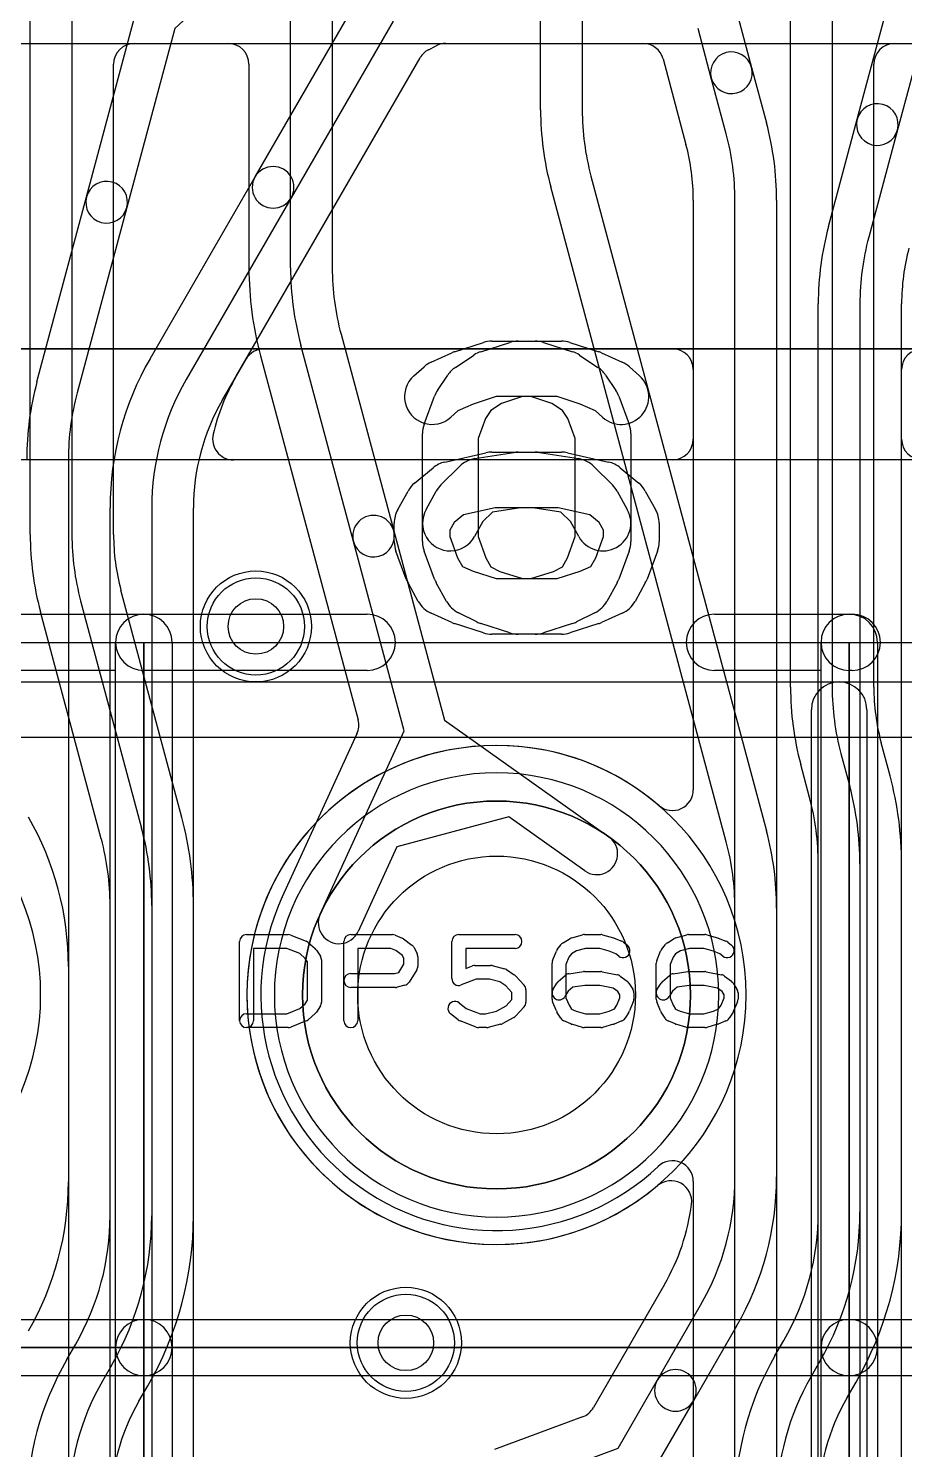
# Model space of a CAD drawing. Extents: x 0 to 20.5, y -0.5 to 20.
# Drawn here: x 4.48 to 7.64, y 10.54 to 15.65 of the extents above; entities that cross this region are included whole.
import ezdxf

# ---------------------------------------------------------------- set-up
doc = ezdxf.new("R2010")
doc.units = 0
for name, color, linetype in [('Hole', 1, 'CONTINUOUS'), ('L1', 3, 'CONTINUOUS'), ('L2', 3, 'CONTINUOUS'), ('L3', 3, 'CONTINUOUS'), ('L4', 3, 'CONTINUOUS'), ('PartsArea-A', 111, 'CONTINUOUS'), ('PartsArea-B', 111, 'CONTINUOUS'), ('PartsSilk-A', 221, 'CONTINUOUS'), ('PartsSilk-B', 221, 'CONTINUOUS'), ('Resist-A', 2, 'CONTINUOUS'), ('Resist-B', 2, 'CONTINUOUS'), ('Silk-A', 140, 'CONTINUOUS'), ('Silk-B', 140, 'CONTINUOUS')]:
    doc.layers.add(name, color=color, linetype=linetype)

msp = doc.modelspace()

# ---------------------------------------------------------------- linework, layer by layer
at = {"layer": 'Hole'}
for centre, radius in [((5.3, 13.5), 0.1), ((6.16649, 12.17283), 0.5), ((5.84, 10.92), 0.1)]:
    msp.add_circle(centre, radius, dxfattribs=at)
at = {"layer": 'L1'}
for p, q in [((5.25308, 15.87919), (5.0081, 15.65386)), ((5.29704, 15.11904), (5.66416, 15.75491)), ((4.69024, 15.04714), (4.86322, 15.69269)), ((5.79407, 15.67992), (5.42694, 15.04404)), ((7.03678, 15.69268), (7.08475, 15.51364)), ((7.46525, 15.32705), (7.56322, 15.69268)), ((5.0081, 15.65386), (4.83512, 15.00832)), ((6.93987, 15.47482), (6.8919, 15.65387)), ((7.7081, 15.65386), (7.61013, 15.28823)), ((5.92152, 15.57726), (5.94862, 15.59143)), ((5.98336, 15.59996), (6.69347, 15.59996)), ((5.22886, 14.40089), (5.89133, 15.54831)), ((6.76589, 15.54439), (6.84855, 15.2359)), ((7.08475, 15.51364), (7.13837, 15.31356)), ((6.99348, 15.27474), (6.93987, 15.47482)), ((7.36163, 14.94038), (7.46525, 15.32705)), ((7.61013, 15.28823), (7.50652, 14.90156)), ((4.91902, 14.4643), (5.29704, 15.11904)), ((4.51163, 14.38055), (4.69024, 15.04714)), ((4.83512, 15.00832), (4.65652, 14.34173)), ((5.42694, 15.04404), (5.04893, 14.3893)), ((6.87496, 15.03533), (6.87496, 14.17497)), ((7.025, 11.51767), (7.025, 15.03532)), ((7.175, 15.03532), (7.175, 11.51767)), ((7.325, 11.39116), (7.325, 14.66214)), ((7.475, 14.66214), (7.475, 11.39116)), ((7.62504, 14.17497), (7.62504, 14.66215)), ((5.32938, 14.5), (6.79999, 14.5)), ((5.17887, 14.31428), (5.26445, 14.46251)), ((6.87496, 14.42503), (6.87496, 12.91203)), ((7.62504, 11.39116), (7.62504, 14.42503)), ((4.625, 14.10233), (4.625, 8.96035)), ((6.79999, 14.1), (5.21891, 14.1)), ((4.775, 8.87776), (4.775, 13.9268)), ((4.925, 13.9268), (4.925, 8.87776)), ((5.07504, 8.87776), (5.07504, 13.9268)), ((6.77112, 11.13013), (6.5151, 10.68672)), ((6.74578, 10.78619), (6.90107, 11.05517)), ((7.03098, 10.98017), (6.87568, 10.71119)), ((7.16902, 10.87315), (7.20107, 10.92866)), ((7.33098, 10.85366), (7.29893, 10.79815)), ((6.60399, 10.5406), (6.74578, 10.78619)), ((7.42887, 10.72313), (7.46091, 10.77864)), ((6.87568, 10.71119), (6.73389, 10.4656)), ((6.47577, 10.65301), (6.15959, 10.53551)), ((5.92316, 10.28758), (6.60399, 10.5406))]:
    msp.add_line(p, q, dxfattribs=at)
for centre, radius in [((5.3, 13.5), 0.2), ((6.16649, 12.17283), 0.6985), ((5.84, 10.92), 0.2)]:
    msp.add_circle(centre, radius, dxfattribs=at)
for centre, radius, start, end in [((5.95626, 15.51082), 0.07498, 117.60407, 149.99825), ((5.98336, 15.52499), 0.07497, 90, 117.60407), ((6.69347, 15.52499), 0.07497, 14.9964, 90), ((7.01231, 15.49423), 0.075, 14.99982, -165.00034), ((7.01231, 15.49423), 0.075, -165.00018, 14.99951), ((7.53769, 15.30764), 0.075, -14.99982, 164.99971), ((6.1, 15.03532), 1.075, 0, 15.00069), ((7.53769, 15.30764), 0.075, 165.00018, -14.99985), ((6.1, 15.03532), 0.925, 0, 15.00076), ((6.1, 15.03532), 0.77496, 0.00074, 15.00047), ((5.36199, 15.08154), 0.075, -30.00073, 150.00028), ((4.76268, 15.02773), 0.075, -14.99982, 165.00018), ((5.36199, 15.08154), 0.075, 149.99927, -30.00008), ((4.76268, 15.02773), 0.075, 165.00018, -15.00031), ((8.4, 14.66214), 1.075, 164.99951, 180), ((8.4, 14.66214), 0.925, 164.99931, 180), ((8.4, 14.66215), 0.77496, 164.99953, 180), ((5.32938, 14.42503), 0.07497, 90, 150.00487), ((6.79999, 14.42503), 0.07497, 0, 90), ((7.70001, 14.42503), 0.07497, 90, 180), ((5.85, 13.9268), 1.075, 150.00007, 180), ((5.85, 13.9268), 0.925, 149.99984, 180), ((5.89999, 14.01339), 0.77497, 149.99853, 166.65432), ((5.55, 14.10233), 1.075, 165.00054, 180), ((5.55, 14.10233), 0.925, 165.00043, 180), ((5.85, 13.92679), 0.77496, 149.99917, 179.99926), ((5.21891, 14.17497), 0.07497, 166.65884, -90), ((6.79999, 14.17497), 0.07497, -90, 0), ((7.70001, 14.17497), 0.07497, 180, -90), ((6.16648, 12.17284), 0.89855, 49.40272, -49.83969), ((6.79999, 12.91203), 0.07497, -130.60212, 0), ((6.1, 11.51767), 0.925, -30.00011, 0), ((6.1, 11.51767), 1.075, -29.99993, 0), ((6.79433, 11.42883), 0.07497, -7.28807, 130.15783), ((6.09999, 11.51761), 0.77496, -30.00019, -7.2866), ((6.4, 11.39116), 0.925, -30.00011, 0), ((6.4, 11.39116), 1.075, -29.99993, 0), ((6.4, 11.39116), 1.22504, -30.00014, 0), ((8.1, 10.33565), 1.075, 150.00007, 180), ((6.81073, 10.74869), 0.075, -30.00073, 150.00008), ((6.81073, 10.74869), 0.075, 149.99927, -30.00069), ((8.1, 10.33565), 0.925, 149.99984, 180), ((8.1, 10.33564), 0.77496, 149.99917, 179.99926), ((6.44965, 10.72328), 0.07497, -69.60944, -29.18748)]:
    msp.add_arc(centre, radius, start, end, dxfattribs=at)
at = {"layer": 'L2'}
msp.add_line((1.17497, 15.6), (18.82503, 15.6), dxfattribs=at)
for centre in [(5.3, 13.5), (5.84, 10.92)]:
    msp.add_circle(centre, 0.2, dxfattribs=at)
for start, end in [(90, -90), (-90, 90)]:
    msp.add_arc((6.16649, 12.17283), 0.80004, start, end, dxfattribs=at)
at = {"layer": 'L3'}
for p, q in [((4.4875, 13.83144), (4.4875, 18.5)), ((4.6375, 18.49648), (4.6375, 13.83144)), ((6.325, 15.36111), (6.325, 16.93556)), ((6.475, 16.93556), (6.475, 15.36111)), ((5.425, 14.79187), (5.425, 16.65094)), ((5.575, 16.65094), (5.575, 14.79187)), ((7.225, 13.28164), (7.225, 15.89582)), ((7.375, 15.89582), (7.375, 13.28164)), ((4.86251, 15.6), (5.19999, 15.6)), ((7.60001, 15.6), (7.89999, 15.6)), ((4.78754, 13.83144), (4.78754, 15.52503)), ((5.27496, 15.52503), (5.27496, 14.79187)), ((7.52504, 13.28164), (7.52504, 15.52503)), ((6.50652, 15.1217), (7.13837, 12.76357)), ((6.99348, 12.72475), (6.36163, 15.08288)), ((5.60652, 14.55247), (5.79617, 13.84463)), ((5.65129, 13.80581), (5.46163, 14.51365)), ((5.3167, 14.47481), (5.66805, 13.16353)), ((5.79617, 13.84463), (5.97884, 13.1629)), ((5.83396, 13.1241), (5.65129, 13.80581)), ((5.0333, 12.8122), (4.81394, 13.63087)), ((4.66902, 13.59204), (4.88837, 12.77337)), ((4.74348, 12.73455), (4.52413, 13.55322)), ((5.97884, 13.1629), (6.57098, 12.74229)), ((5.66379, 13.11291), (5.39504, 12.52624)), ((5.53145, 12.46375), (5.83396, 13.1241)), ((7.5833, 12.96217), (7.55144, 13.08108)), ((7.29349, 12.88452), (7.26162, 13.00343)), ((7.40651, 13.04225), (7.43838, 12.92334)), ((6.2109, 12.81408), (5.80741, 12.70596)), ((6.48412, 12.62001), (6.2109, 12.81408)), ((5.80741, 12.70596), (5.66783, 12.40127)), ((7.325, 8.85097), (7.325, 12.64513)), ((7.475, 12.64513), (7.475, 8.85097)), ((7.62504, 8.85097), (7.62504, 12.64513)), ((4.775, 11.37776), (4.775, 12.49515)), ((4.925, 12.49515), (4.925, 11.37776)), ((5.07504, 11.37776), (5.07504, 12.49515)), ((7.025, 8.97767), (7.025, 12.48534)), ((7.175, 12.48534), (7.175, 8.97767)), ((4.625, 12.27583), (4.625, 11.50035)), ((6.87496, 11.50086), (6.87496, 10.23643)), ((4.61902, 10.85975), (4.65107, 10.91526)), ((4.78098, 10.84026), (4.74893, 10.78475)), ((4.87887, 10.70973), (4.91091, 10.76524))]:
    msp.add_line(p, q, dxfattribs=at)
for centre, radius in [((5.3, 13.5), 0.2), ((6.16649, 12.17283), 0.6985), ((5.84, 10.92), 0.2)]:
    msp.add_circle(centre, radius, dxfattribs=at)
for centre, radius, start, end in [((4.86251, 15.52503), 0.07497, 90, 180), ((5.19999, 15.52503), 0.07497, 0, 90), ((7.60001, 15.52503), 0.07497, 90, 180), ((7.4, 15.36111), 1.075, 180, -165.00002), ((7.4, 15.36111), 0.925, 180, -164.99983), ((6.5, 14.79187), 1.22504, 180, -165.00019), ((6.5, 14.79187), 1.075, 180, -165.00056), ((6.5, 14.79187), 0.925, 180, -165.00043), ((5.72373, 13.82522), 0.075, 14.99982, -164.99989), ((5.5625, 13.83144), 1.075, 180, -165.00056), ((5.5625, 13.83144), 0.925, 180, -165.00043), ((5.5625, 13.83144), 0.77496, 180, -165.00043), ((5.72373, 13.82522), 0.075, -165.00018, 14.99961), ((8.3, 13.28164), 1.075, 180, -165.00119), ((8.3, 13.28164), 0.925, 180, -165.00119), ((8.3, 13.28164), 0.77496, 180, -165.00115), ((5.59563, 13.14413), 0.07497, -24.60967, 14.9964), ((6.4, 12.64513), 1.22504, 0, 14.9989), ((6.4, 12.64513), 1.075, 0, 14.99888), ((6.4, 12.64513), 0.925, 0, 14.99881), ((3.55, 12.27583), 1.075, 0, 29.99987), ((3.85, 12.49515), 1.22504, 0, 14.99935), ((3.85, 12.49515), 1.075, 0, 14.99946), ((6.1, 12.48534), 1.075, 0, 14.99999), ((3.85, 12.49515), 0.925, 0, 14.99957), ((6.52755, 12.68115), 0.075, -125.38759, 54.61307), ((6.1, 12.48534), 0.925, 0, 15.00017), ((6.16649, 12.17283), 0.84854, 155.59516, -46.68807), ((5.3255, 12.55441), 0.07497, -24.4079, -23.97335), ((5.59964, 12.43251), 0.22505, 155.38685, 156.02717), ((5.59964, 12.43251), 0.075, 155.38598, -24.61265), ((6.79999, 11.50086), 0.07497, 0, 133.31373), ((3.55, 11.50035), 1.075, -29.99947, 0), ((3.85, 11.37776), 0.925, -30.00015, 0), ((3.85, 11.37776), 1.075, -29.99993, 0), ((3.85, 11.37776), 1.22504, -30.00014, 0), ((5.55, 10.32225), 1.075, 150.00007, 180), ((5.55, 10.32225), 0.925, 149.99989, 180), ((5.55, 10.32224), 0.77496, 149.99917, 179.99926)]:
    msp.add_arc(centre, radius, start, end, dxfattribs=at)
at = {"layer": 'L4'}
for p, q in [((1.17497, 15.59996), (18.82503, 15.59996)), ((0.67497, 14.5), (19.32503, 14.5)), ((19.325, 14.1), (0.675, 14.1))]:
    msp.add_line(p, q, dxfattribs=at)
for centre, radius in [((5.3, 13.5), 0.2), ((6.16649, 12.17283), 0.6985), ((5.84, 10.92), 0.2)]:
    msp.add_circle(centre, radius, dxfattribs=at)
for centre, start, end in [((3.62649, 12.17283), -90, 90), ((6.16649, 12.17283), 90, -90), ((6.16649, 12.17283), -90, 90)]:
    msp.add_arc(centre, 0.89854, start, end, dxfattribs=at)
at = {"layer": 'PartsArea-A'}
for p, q in [((20, 14.5), (0, 14.5)), ((2.35649, 13.44283), (4.89649, 13.44283)), ((4.89649, 13.44283), (4.89649, 10.90283)), ((4.89649, 13.44283), (7.43649, 13.44283)), ((4.89649, 10.90283), (4.89649, 13.44283)), ((7.43649, 13.44283), (7.43649, 10.90283)), ((7.43649, 13.44283), (9.97649, 13.44283)), ((7.43649, 10.90283), (7.43649, 13.44283)), ((4.89649, 10.90283), (2.35649, 10.90283)), ((2.35649, 10.90283), (4.89649, 10.90283)), ((4.89649, 10.90283), (4.89649, 8.36283)), ((7.43649, 10.90283), (4.89649, 10.90283)), ((4.89649, 10.90283), (7.43649, 10.90283)), ((4.89649, 8.36283), (4.89649, 10.90283)), ((7.43649, 10.90283), (7.43649, 8.36283)), ((9.97649, 10.90283), (7.43649, 10.90283)), ((7.43649, 10.90283), (9.97649, 10.90283)), ((7.43649, 8.36283), (7.43649, 10.90283))]:
    msp.add_line(p, q, dxfattribs=at)
at = {"layer": 'PartsArea-B'}
msp.add_line((20, 14.5), (0, 14.5), dxfattribs=at)
for start, end in [(0, 180), (180, 0)]:
    msp.add_arc((6.16649, 12.17283), 0.6985, start, end, dxfattribs=at)
at = {"layer": 'PartsSilk-A'}
for p, q in [((6.11013, 14.48964), (6.21383, 14.52298)), ((6.24444, 14.52778), (6.4, 14.52778)), ((6.43061, 14.52298), (6.53431, 14.48964)), ((6.54473, 14.48563), (6.61881, 14.4523)), ((6.01861, 14.43321), (6.08528, 14.47765)), ((6.64468, 14.43544), (6.68171, 14.40211)), ((5.95383, 14.3499), (5.99086, 14.40546)), ((5.90623, 14.22917), (5.94327, 14.32917)), ((6.18461, 14.3035), (6.14618, 14.27789)), ((6.26012, 14.32778), (6.18461, 14.3035)), ((6.38432, 14.32778), (6.26012, 14.32778)), ((6.46777, 14.30095), (6.38432, 14.32778)), ((6.5225, 14.27633), (6.46777, 14.30095)), ((6.12675, 14.24872), (6.1, 14.17652)), ((6.14618, 14.27789), (6.12675, 14.24872)), ((6.54791, 14.25345), (6.5225, 14.27633)), ((5.9, 13.80556), (5.9, 14.19444)), ((6.1, 14.17652), (6.1, 13.82348)), ((6.24444, 14.12778), (6.4, 14.12778)), ((5.96632, 14.0096), (6.03298, 14.07627)), ((6.08811, 14.10434), (6.22885, 14.12656)), ((6.42196, 14.12534), (6.57011, 14.092)), ((6.61217, 14.07126), (6.67883, 14.01571)), ((5.91258, 13.92079), (5.94962, 13.98746)), ((6.70223, 13.98746), (6.73927, 13.92079)), ((6.25229, 13.92778), (6.15142, 13.91186)), ((6.38889, 13.92778), (6.25229, 13.92778)), ((6.50266, 13.90218), (6.38889, 13.92778)), ((6.11766, 13.87809), (6.08742, 13.82365)), ((6.15142, 13.91186), (6.11766, 13.87809)), ((6.53646, 13.87401), (6.50266, 13.90218)), ((6.55185, 13.84631), (6.53646, 13.87401)), ((6.75185, 13.87222), (6.75185, 13.80556)), ((6.1, 13.82348), (6.12816, 13.74745)), ((6.52369, 13.74745), (6.55185, 13.82348)), ((6.55185, 13.82348), (6.55185, 13.84631)), ((5.94327, 13.67083), (5.90623, 13.77083)), ((6.74562, 13.77083), (6.70858, 13.67083)), ((6.12816, 13.74745), (6.14647, 13.7145)), ((6.50648, 13.71646), (6.52369, 13.74745)), ((6.14647, 13.7145), (6.17862, 13.69842)), ((6.17862, 13.69842), (6.26012, 13.67222)), ((6.26012, 13.67222), (6.38432, 13.67222)), ((6.38432, 13.67222), (6.46777, 13.69905)), ((6.46777, 13.69905), (6.50648, 13.71646)), ((5.98665, 13.59033), (5.94962, 13.657)), ((6.70223, 13.657), (6.6652, 13.59033)), ((4.03649, 13.54443), (4.89649, 13.54443)), ((4.89649, 13.54443), (5.70055, 13.54443)), ((6.09602, 13.51611), (6.02935, 13.54944)), ((6.61881, 13.5477), (6.54473, 13.51437)), ((6.9513, 13.54443), (7.43649, 13.54443)), ((7.43649, 13.54443), (7.44685, 13.54443)), ((6.21383, 13.47702), (6.11013, 13.51036)), ((6.4, 13.47222), (6.24444, 13.47222)), ((6.53431, 13.51036), (6.43061, 13.47702)), ((4.79489, 10.90283), (4.79489, 13.44283)), ((4.99809, 13.44283), (4.99809, 10.90283)), ((4.99809, 13.44283), (4.99809, 10.90283)), ((7.33489, 10.90283), (7.33489, 13.44283)), ((7.53809, 13.44283), (7.53809, 10.90283)), ((7.53809, 13.44283), (7.53809, 10.90283)), ((4.79489, 13.34123), (4.03649, 13.34123)), ((4.79489, 10.90283), (4.79489, 13.34123)), ((5.70055, 13.34123), (4.89649, 13.34123)), ((7.33489, 13.34123), (6.9513, 13.34123)), ((7.33489, 10.90283), (7.33489, 13.34123)), ((7.44685, 13.34123), (7.43649, 13.34123)), ((5.26649, 12.39042), (5.41649, 12.39042)), ((5.42577, 12.38863), (5.48133, 12.36641)), ((5.64149, 12.39042), (5.79149, 12.39042)), ((5.80164, 12.38827), (5.82664, 12.37716)), ((6.03038, 12.39042), (6.23316, 12.39042)), ((6.4374, 12.37835), (6.47629, 12.38946)), ((6.48316, 12.39042), (6.54149, 12.39042)), ((6.54836, 12.38946), (6.58725, 12.37835)), ((6.8124, 12.37835), (6.85129, 12.38946)), ((6.85816, 12.39042), (6.91649, 12.39042)), ((6.92336, 12.38946), (6.96225, 12.37835)), ((5.24149, 12.08024), (5.24149, 12.36542)), ((5.41168, 12.34042), (5.29149, 12.34042)), ((5.29149, 12.34042), (5.29149, 12.08024)), ((5.45871, 12.32161), (5.41168, 12.34042)), ((5.48866, 12.36189), (5.51366, 12.33967)), ((5.61649, 12.08024), (5.61649, 12.36542)), ((5.78619, 12.34042), (5.66649, 12.34042)), ((5.66649, 12.34042), (5.66649, 12.08024)), ((5.80392, 12.33254), (5.78619, 12.34042)), ((5.83119, 12.37453), (5.86175, 12.35231)), ((5.86941, 12.34327), (5.88052, 12.32105)), ((6.00538, 12.23209), (6.00538, 12.36542)), ((6.23316, 12.34042), (6.05538, 12.34042)), ((6.05538, 12.34042), (6.05538, 12.26837)), ((6.38538, 12.33598), (6.39927, 12.3545)), ((6.40653, 12.36101), (6.43153, 12.37582)), ((6.48666, 12.34042), (6.45424, 12.33116)), ((6.53799, 12.34042), (6.48666, 12.34042)), ((6.57228, 12.33062), (6.53799, 12.34042)), ((6.58966, 12.37752), (6.61744, 12.36641)), ((6.62378, 12.36272), (6.63767, 12.35161)), ((6.76038, 12.33598), (6.77427, 12.3545)), ((6.78153, 12.36101), (6.80653, 12.37582)), ((6.86166, 12.34042), (6.82924, 12.33116)), ((6.91299, 12.34042), (6.86166, 12.34042)), ((6.94728, 12.33062), (6.91299, 12.34042)), ((6.96466, 12.37752), (6.99244, 12.36641)), ((6.99878, 12.36272), (7.01267, 12.35161)), ((5.47775, 12.30468), (5.45871, 12.32161)), ((5.48593, 12.29159), (5.47775, 12.30468)), ((5.48593, 12.15407), (5.48593, 12.29159)), ((5.51825, 12.33422), (5.53213, 12.312)), ((5.53593, 12.29876), (5.53593, 12.1469)), ((5.82742, 12.31546), (5.80392, 12.33254)), ((5.83316, 12.30397), (5.82742, 12.31546)), ((5.83316, 12.2837), (5.83316, 12.30397)), ((5.88316, 12.30987), (5.88316, 12.27653)), ((6.36649, 12.15802), (6.36649, 12.28764)), ((6.36841, 12.29725), (6.3823, 12.33059)), ((6.42726, 12.30848), (6.41649, 12.28264)), ((6.43629, 12.32052), (6.42726, 12.30848)), ((6.45424, 12.33116), (6.43629, 12.32052)), ((6.59544, 12.32136), (6.57228, 12.33062)), ((6.60643, 12.31257), (6.59544, 12.32136)), ((6.74149, 12.15802), (6.74149, 12.28764)), ((6.74341, 12.29725), (6.7573, 12.33059)), ((6.80226, 12.30848), (6.79149, 12.28264)), ((6.81129, 12.32052), (6.80226, 12.30848)), ((6.82924, 12.33116), (6.81129, 12.32052)), ((6.97044, 12.32136), (6.94728, 12.33062)), ((6.98143, 12.31257), (6.97044, 12.32136)), ((5.64149, 12.24968), (5.79932, 12.24968)), ((5.79932, 12.24968), (5.81441, 12.2537)), ((5.81441, 12.2537), (5.83316, 12.2837)), ((5.87936, 12.26328), (5.85158, 12.21884)), ((6.05538, 12.26837), (6.07981, 12.27767)), ((6.08871, 12.27931), (6.14427, 12.27931)), ((6.15033, 12.27856), (6.19477, 12.26745)), ((6.20258, 12.264), (6.23036, 12.24548)), ((6.23492, 12.24158), (6.26548, 12.20825)), ((6.38877, 12.22115), (6.41377, 12.24337)), ((6.41649, 12.28264), (6.41649, 12.16302)), ((6.4269, 12.24944), (6.47968, 12.25685)), ((6.48316, 12.25709), (6.54149, 12.25709)), ((6.54639, 12.2566), (6.60195, 12.24549)), ((6.61193, 12.24107), (6.63693, 12.22255)), ((6.76377, 12.22115), (6.78877, 12.24337)), ((6.79149, 12.28264), (6.79149, 12.16302)), ((6.8019, 12.24944), (6.85468, 12.25685)), ((6.85816, 12.25709), (6.91649, 12.25709)), ((6.92139, 12.2566), (6.97695, 12.24549)), ((6.98693, 12.24107), (7.01193, 12.22255)), ((5.8026, 12.19968), (5.64149, 12.19968)), ((5.83682, 12.20793), (5.80904, 12.20052)), ((6.09331, 12.22931), (6.03928, 12.20873)), ((6.14119, 12.22931), (6.09331, 12.22931)), ((6.17845, 12.22), (6.14119, 12.22931)), ((6.20011, 12.20556), (6.17845, 12.22)), ((6.22205, 12.18162), (6.20011, 12.20556)), ((6.27205, 12.19135), (6.27205, 12.1469)), ((6.37029, 12.19349), (6.38418, 12.21571)), ((6.42467, 12.18616), (6.41269, 12.16699)), ((6.44134, 12.20097), (6.42467, 12.18616)), ((6.48491, 12.20709), (6.44134, 12.20097)), ((6.53901, 12.20709), (6.48491, 12.20709)), ((6.58666, 12.19756), (6.53901, 12.20709)), ((6.60336, 12.18519), (6.58666, 12.19756)), ((6.61093, 12.17307), (6.60336, 12.18519)), ((6.64325, 12.2157), (6.65713, 12.19348)), ((6.74529, 12.19349), (6.75918, 12.21571)), ((6.79967, 12.18616), (6.78769, 12.16699)), ((6.81634, 12.20097), (6.79967, 12.18616)), ((6.85991, 12.20709), (6.81634, 12.20097)), ((6.91401, 12.20709), (6.85991, 12.20709)), ((6.96166, 12.19756), (6.91401, 12.20709)), ((6.97836, 12.18519), (6.96166, 12.19756)), ((6.98593, 12.17307), (6.97836, 12.18519)), ((7.01825, 12.2157), (7.03213, 12.19348)), ((5.45871, 12.12405), (5.47775, 12.14098)), ((5.47775, 12.14098), (5.48593, 12.15407)), ((5.53213, 12.13366), (5.51825, 12.11144)), ((6.03211, 12.1442), (6.05683, 12.12443)), ((6.16577, 12.11486), (6.20095, 12.13362)), ((6.20095, 12.13362), (6.22205, 12.15663)), ((6.22205, 12.15663), (6.22205, 12.18162)), ((6.3823, 12.11507), (6.36841, 12.14841)), ((6.41649, 12.16302), (6.42767, 12.13619)), ((6.42767, 12.13619), (6.43641, 12.1222)), ((6.59129, 12.12264), (6.59976, 12.13619)), ((6.59976, 12.13619), (6.61093, 12.16302)), ((6.61093, 12.16302), (6.61093, 12.17307)), ((6.65901, 12.14841), (6.64513, 12.11507)), ((6.66093, 12.18024), (6.66093, 12.15802)), ((6.7573, 12.11507), (6.74341, 12.14841)), ((6.79149, 12.16302), (6.80267, 12.13619)), ((6.80267, 12.13619), (6.81141, 12.1222)), ((6.96629, 12.12264), (6.97476, 12.13619)), ((6.97476, 12.13619), (6.98593, 12.16302)), ((6.98593, 12.16302), (6.98593, 12.17307)), ((7.03401, 12.14841), (7.02013, 12.11507)), ((7.03593, 12.18024), (7.03593, 12.15802)), ((5.26649, 12.10524), (5.41168, 12.10524)), ((5.41168, 12.10524), (5.45871, 12.12405)), ((5.51366, 12.10599), (5.48866, 12.08377)), ((6.02865, 12.08294), (6.00087, 12.10516)), ((6.05683, 12.12443), (6.1072, 12.10524)), ((6.1072, 12.10524), (6.1273, 12.10524)), ((6.1273, 12.10524), (6.16577, 12.11486)), ((6.22825, 12.09151), (6.18658, 12.06929)), ((6.26548, 12.13), (6.23492, 12.09667)), ((6.39807, 12.08921), (6.38418, 12.11143)), ((6.43412, 12.0685), (6.40912, 12.07961)), ((6.43641, 12.1222), (6.45282, 12.11491)), ((6.45282, 12.11491), (6.48666, 12.10524)), ((6.48666, 12.10524), (6.53799, 12.10524)), ((6.53799, 12.10524), (6.57228, 12.11504)), ((6.57228, 12.11504), (6.59129, 12.12264)), ((6.64325, 12.11143), (6.62936, 12.08921)), ((6.77307, 12.08921), (6.75918, 12.11143)), ((6.80912, 12.0685), (6.78412, 12.07961)), ((6.81141, 12.1222), (6.82782, 12.11491)), ((6.82782, 12.11491), (6.86166, 12.10524)), ((6.86166, 12.10524), (6.91299, 12.10524)), ((6.91299, 12.10524), (6.94728, 12.11504)), ((6.94728, 12.11504), (6.96629, 12.12264)), ((7.01825, 12.11143), (7.00436, 12.08921)), ((5.41649, 12.05524), (5.26649, 12.05524)), ((5.48133, 12.07925), (5.42577, 12.05703)), ((6.0937, 12.05688), (6.03537, 12.0791)), ((6.13038, 12.05524), (6.1026, 12.05524)), ((6.18088, 12.0671), (6.13644, 12.05599)), ((6.47629, 12.0562), (6.4374, 12.06731)), ((6.54149, 12.05524), (6.48316, 12.05524)), ((6.58725, 12.06731), (6.54836, 12.0562)), ((6.61744, 12.07925), (6.58966, 12.06814)), ((6.85129, 12.0562), (6.8124, 12.06731)), ((6.91649, 12.05524), (6.85816, 12.05524)), ((6.96225, 12.06731), (6.92336, 12.0562)), ((6.99244, 12.07925), (6.96466, 12.06814)), ((2.35649, 11.00443), (4.89649, 11.00443)), ((2.35649, 11.00443), (4.89649, 11.00443)), ((4.89649, 11.00443), (7.43649, 11.00443)), ((4.89649, 11.00443), (7.43649, 11.00443)), ((7.43649, 11.00443), (9.97649, 11.00443)), ((7.43649, 11.00443), (9.97649, 11.00443)), ((4.79489, 8.36283), (4.79489, 10.90283)), ((4.99809, 10.90283), (4.99809, 8.36283)), ((4.99809, 10.90283), (4.99809, 8.36283)), ((7.33489, 8.36283), (7.33489, 10.90283)), ((7.53809, 10.90283), (7.53809, 8.36283)), ((7.53809, 10.90283), (7.53809, 8.36283)), ((4.89649, 10.80123), (2.35649, 10.80123)), ((4.79489, 10.80123), (2.35649, 10.80123)), ((4.79489, 8.36283), (4.79489, 10.80123)), ((7.43649, 10.80123), (4.89649, 10.80123)), ((7.33489, 10.80123), (4.89649, 10.80123)), ((7.33489, 8.36283), (7.33489, 10.80123)), ((9.97649, 10.80123), (7.43649, 10.80123)), ((9.87489, 10.80123), (7.43649, 10.80123))]:
    msp.add_line(p, q, dxfattribs=at)
for centre, radius, start, end in [((6.14074, 14.39444), 0.1, 107.82434, 123.68371), ((6.24444, 14.42778), 0.1, 90, 107.82434), ((6.4, 14.42778), 0.1, 72.17566, 90), ((6.5037, 14.39444), 0.1, 65.77513, 72.17566), ((6.57778, 14.36111), 0.1, 48.01151, 65.77513), ((6.07407, 14.35), 0.1, 123.68371, 146.31629), ((6.61481, 14.32778), 0.1, -131.98849, 48.01022), ((6.03704, 14.29444), 0.1, 146.31629, 159.67666), ((6, 14.19444), 0.1, 159.67666, 180), ((6.24444, 14.02778), 0.1, 90, 98.96875), ((6.4, 14.02778), 0.1, 77.31459, 90), ((6.1037, 14.00556), 0.1, 98.96875, 135.00405), ((6.54815, 13.99444), 0.1, 50.19296, 77.31459), ((6.03704, 13.93889), 0.1, 135.00405, 150.94373), ((6.61481, 13.93889), 0.1, 29.05627, 50.19296), ((6, 13.87222), 0.1, 150.94373, -29.05533), ((6.65185, 13.87222), 0.1, 0, 29.05627), ((6, 13.80556), 0.1, 180, -159.67666), ((6.65185, 13.80556), 0.1, -20.32334, 0), ((6.03704, 13.70556), 0.1, -159.67666, -150.94873), ((6.61481, 13.70556), 0.1, -29.05127, -20.32334), ((6.07407, 13.63889), 0.1, -150.94873, -116.56249), ((6.57778, 13.63889), 0.1, -65.77513, -29.05127), ((4.89649, 13.44283), 0.1016, 0, 180), ((4.89649, 13.44283), 0.1016, 90, -90), ((4.89649, 13.44283), 0.1016, 0, 90), ((5.70055, 13.44283), 0.1016, -90, 90), ((6.14074, 13.60556), 0.1, -116.56249, -107.82434), ((6.5037, 13.60556), 0.1, -72.17566, -65.77513), ((6.9513, 13.44283), 0.1016, 90, -90), ((7.43649, 13.44283), 0.1016, 0, 180), ((7.43649, 13.44283), 0.1016, 90, -90), ((7.43649, 13.44283), 0.1016, 0, 90), ((7.44685, 13.44283), 0.1016, -90, 90), ((6.24444, 13.57222), 0.1, -107.82434, -90), ((6.4, 13.57222), 0.1, -90, -72.17566), ((5.26649, 12.36542), 0.025, 90, 180), ((5.41649, 12.36542), 0.025, 68.2071, 90), ((5.64149, 12.36542), 0.025, 90, 180), ((5.79149, 12.36542), 0.025, 66.04914, 90), ((6.03038, 12.36542), 0.025, 90, 180), ((6.23316, 12.36542), 0.025, -90, 90), ((6.48316, 12.36542), 0.025, 90, 105.94854), ((6.54149, 12.36542), 0.025, 74.05146, 90), ((6.85816, 12.36542), 0.025, 90, 105.94854), ((6.91649, 12.36542), 0.025, 74.05146, 90), ((5.47205, 12.3432), 0.025, 48.37217, 68.20215), ((5.49705, 12.32098), 0.025, 31.98594, 48.36931), ((5.81649, 12.35431), 0.025, 53.98274, 66.03964), ((5.84705, 12.33209), 0.025, 26.56505, 53.97932), ((6.40538, 12.32098), 0.025, 143.1301, 157.39424), ((6.41927, 12.3395), 0.025, 120.63752, 143.1301), ((6.44427, 12.35431), 0.025, 105.94854, 120.63752), ((6.58038, 12.35431), 0.025, 68.2071, 74.05146), ((6.62205, 12.33209), 0.025, -128.66697, 51.34522), ((6.60816, 12.3432), 0.025, 51.33303, 68.2071), ((6.78038, 12.32098), 0.025, 143.1301, 157.39424), ((6.79427, 12.3395), 0.025, 120.63752, 143.1301), ((6.81927, 12.35431), 0.025, 105.94854, 120.63752), ((6.95538, 12.35431), 0.025, 68.2071, 74.05146), ((6.99705, 12.33209), 0.025, -128.66697, 51.34522), ((6.98316, 12.3432), 0.025, 51.33303, 68.2071), ((5.51093, 12.29876), 0.025, 0, 31.99147), ((5.85816, 12.30987), 0.025, 0, 26.56505), ((6.39149, 12.28764), 0.025, 157.39424, 180), ((6.76649, 12.28764), 0.025, 157.39424, 180), ((5.64149, 12.22468), 0.025, 90, -90), ((5.85816, 12.27653), 0.025, -32.00538, 0), ((6.08871, 12.25431), 0.025, 90, 110.85364), ((6.14427, 12.25431), 0.025, 75.96932, 90), ((6.18871, 12.2432), 0.025, 56.30358, 75.96376), ((6.21649, 12.22468), 0.025, 42.5203, 56.30993), ((6.43038, 12.22468), 0.025, 98.00047, 131.62783), ((6.48316, 12.23209), 0.025, 90, 98.00047), ((6.54149, 12.23209), 0.025, 78.69456, 90), ((6.59705, 12.22098), 0.025, 53.47387, 78.69456), ((6.80538, 12.22468), 0.025, 98.00047, 131.62783), ((6.85816, 12.23209), 0.025, 90, 98.00047), ((6.91649, 12.23209), 0.025, 78.69456, 90), ((6.97205, 12.22098), 0.025, 53.47387, 78.69456), ((5.8026, 12.22468), 0.025, -90, -75.06473), ((5.83038, 12.23209), 0.025, -75.07449, -32.01002), ((6.03038, 12.23209), 0.025, 180, -69.1435), ((6.24705, 12.19135), 0.025, 0, 42.51745), ((6.39149, 12.18024), 0.025, 147.99462, -32.01002), ((6.40538, 12.20246), 0.025, 131.62783, 147.99462), ((6.62205, 12.20246), 0.025, 31.98594, 53.47387), ((6.63593, 12.18024), 0.025, 0, 31.98594), ((6.76649, 12.18024), 0.025, 147.99462, -32.01002), ((6.78038, 12.20246), 0.025, 131.62783, 147.99462), ((6.99705, 12.20246), 0.025, 31.98594, 53.47387), ((7.01093, 12.18024), 0.025, 0, 31.98594), ((5.51093, 12.1469), 0.025, -31.98594, 0), ((6.01649, 12.12468), 0.025, 51.33303, -128.65478), ((6.24705, 12.1469), 0.025, -42.5203, 0), ((6.39149, 12.15802), 0.025, 180, -157.39424), ((6.63593, 12.15802), 0.025, -22.60576, 0), ((6.76649, 12.15802), 0.025, 180, -157.39424), ((7.01093, 12.15802), 0.025, -22.60576, 0), ((5.26649, 12.08024), 0.025, 90, -90), ((5.26649, 12.08024), 0.025, 180, 0), ((5.47205, 12.10246), 0.025, -68.2071, -48.36931), ((5.49705, 12.12468), 0.025, -48.37217, -31.99147), ((5.64149, 12.08024), 0.025, 180, 0), ((6.04427, 12.10246), 0.025, -128.66697, -110.85364), ((6.21649, 12.11357), 0.025, -61.9383, -42.51745), ((6.40538, 12.12468), 0.025, -157.39424, -147.99462), ((6.41927, 12.10246), 0.025, -147.99462, -113.95086), ((6.60816, 12.10246), 0.025, -68.2071, -32.00538), ((6.62205, 12.12468), 0.025, -32.00538, -22.60576), ((6.78038, 12.12468), 0.025, -157.39424, -147.99462), ((6.79427, 12.10246), 0.025, -147.99462, -113.95086), ((6.98316, 12.10246), 0.025, -68.2071, -32.00538), ((6.99705, 12.12468), 0.025, -32.00538, -22.60576), ((5.41649, 12.08024), 0.025, -90, -68.20215), ((6.1026, 12.08024), 0.025, -110.8565, -90), ((6.13038, 12.08024), 0.025, -90, -75.96376), ((6.17482, 12.09135), 0.025, -75.96932, -61.9318), ((6.44427, 12.09135), 0.025, -113.95086, -105.94854), ((6.48316, 12.08024), 0.025, -105.94854, -90), ((6.54149, 12.08024), 0.025, -90, -74.05146), ((6.58038, 12.09135), 0.025, -74.05146, -68.2071), ((6.81927, 12.09135), 0.025, -113.95086, -105.94854), ((6.85816, 12.08024), 0.025, -105.94854, -90), ((6.91649, 12.08024), 0.025, -90, -74.05146), ((6.95538, 12.09135), 0.025, -74.05146, -68.2071), ((4.89649, 10.90283), 0.1016, 90, -90), ((4.89649, 10.90283), 0.1016, 90, -90), ((4.89649, 10.90283), 0.1016, 0, 180), ((4.89649, 10.90283), 0.1016, -90, 90), ((4.89649, 10.90283), 0.1016, 0, 90), ((7.43649, 10.90283), 0.1016, 90, -90), ((7.43649, 10.90283), 0.1016, 90, -90), ((7.43649, 10.90283), 0.1016, 0, 180), ((7.43649, 10.90283), 0.1016, -90, 90), ((7.43649, 10.90283), 0.1016, 0, 90), ((4.89649, 10.90283), 0.1016, 180, 0), ((4.89649, 10.90283), 0.1016, 180, 0), ((7.43649, 10.90283), 0.1016, 180, 0), ((7.43649, 10.90283), 0.1016, 180, 0)]:
    msp.add_arc(centre, radius, start, end, dxfattribs=at)
at = {"layer": 'PartsSilk-B'}
for p, q in [((5.93119, 14.4523), (6.00527, 14.48563)), ((6.01569, 14.48964), (6.11939, 14.52298)), ((6.15, 14.52778), (6.30556, 14.52778)), ((6.33617, 14.52298), (6.43987, 14.48964)), ((5.86829, 14.40211), (5.90532, 14.43544)), ((6.46472, 14.47765), (6.53139, 14.43321)), ((6.55914, 14.40546), (6.59617, 14.3499)), ((6.08223, 14.30095), (6.0275, 14.27633)), ((6.16568, 14.32778), (6.08223, 14.30095)), ((6.28988, 14.32778), (6.16568, 14.32778)), ((6.36539, 14.3035), (6.28988, 14.32778)), ((6.40382, 14.27789), (6.36539, 14.3035)), ((6.60673, 14.32917), (6.64377, 14.22917)), ((6.0275, 14.27633), (6.00209, 14.25345)), ((6.42325, 14.24872), (6.40382, 14.27789)), ((6.45, 14.17652), (6.42325, 14.24872)), ((6.65, 14.19444), (6.65, 13.80556)), ((6.15, 14.12778), (6.30556, 14.12778)), ((6.45, 13.82348), (6.45, 14.17652)), ((5.97989, 14.092), (6.12804, 14.12534)), ((6.32115, 14.12656), (6.46189, 14.10434)), ((6.51702, 14.07627), (6.58368, 14.0096)), ((5.87117, 14.01571), (5.93783, 14.07126)), ((5.81073, 13.92079), (5.84777, 13.98746)), ((6.60038, 13.98746), (6.63742, 13.92079)), ((6.16111, 13.92778), (6.04734, 13.90218)), ((6.29771, 13.92778), (6.16111, 13.92778)), ((6.39858, 13.91186), (6.29771, 13.92778)), ((5.79815, 13.80556), (5.79815, 13.87222)), ((6.01354, 13.87401), (5.99815, 13.84631)), ((6.04734, 13.90218), (6.01354, 13.87401)), ((6.43234, 13.87809), (6.39858, 13.91186)), ((6.46258, 13.82365), (6.43234, 13.87809)), ((5.99815, 13.84631), (5.99815, 13.82348)), ((5.99815, 13.82348), (6.02631, 13.74745)), ((6.42184, 13.74745), (6.45, 13.82348)), ((5.84142, 13.67083), (5.80438, 13.77083)), ((6.64377, 13.77083), (6.60673, 13.67083)), ((6.02631, 13.74745), (6.04352, 13.71646)), ((6.40353, 13.7145), (6.42184, 13.74745)), ((6.04352, 13.71646), (6.08223, 13.69905)), ((6.08223, 13.69905), (6.16568, 13.67222)), ((6.16568, 13.67222), (6.28988, 13.67222)), ((6.28988, 13.67222), (6.37138, 13.69842)), ((6.37138, 13.69842), (6.40353, 13.7145)), ((5.8848, 13.59033), (5.84777, 13.657)), ((6.60038, 13.657), (6.56335, 13.59033)), ((6.00527, 13.51437), (5.93119, 13.5477)), ((6.52065, 13.54944), (6.45398, 13.51611)), ((6.11939, 13.47702), (6.01569, 13.51036)), ((6.30556, 13.47222), (6.15, 13.47222)), ((6.43987, 13.51036), (6.33617, 13.47702))]:
    msp.add_line(p, q, dxfattribs=at)
for centre, start, end in [((6.0463, 14.39444), 107.82434, 114.22389), ((6.15, 14.42778), 90, 107.82282), ((6.30556, 14.42778), 72.17566, 90), ((6.40926, 14.39444), 56.31629, 72.17718), ((5.97222, 14.36111), 114.22487, 131.98978), ((5.93519, 14.32778), 131.98849, -48.01022), ((6.47593, 14.35), 33.68371, 56.3139), ((6.51296, 14.29444), 20.32334, 33.68293), ((6.55, 14.19444), 0, 20.32463), ((6.15, 14.02778), 90, 102.68268), ((6.30556, 14.02778), 81.03125, 90), ((6.00185, 13.99444), 102.68541, 129.80557), ((6.4463, 14.00556), 44.99595, 81.02821), ((5.93519, 13.93889), 129.80704, 150.94467), ((6.51296, 13.93889), 29.05627, 44.9957), ((5.89815, 13.87222), 150.94373, 180), ((6.55, 13.87222), -150.94373, 29.05533), ((5.89815, 13.80556), 180, -159.67537), ((6.55, 13.80556), -20.32334, 0), ((5.93519, 13.70556), -159.67666, -150.95123), ((6.51296, 13.70556), -29.05127, -20.32463), ((5.97222, 13.63889), -150.94873, -114.22389), ((6.47593, 13.63889), -63.43751, -29.04877), ((6.0463, 13.60556), -114.22487, -107.82282), ((6.40926, 13.60556), -72.17566, -63.43839), ((6.15, 13.57222), -107.82434, -90), ((6.30556, 13.57222), -90, -72.17718)]:
    msp.add_arc(centre, 0.1, start, end, dxfattribs=at)
at = {"layer": 'Resist-A'}
for centre, radius in [((5.3, 13.5), 0.175), ((6.16649, 12.17283), 0.6985), ((5.84, 10.92), 0.175)]:
    msp.add_circle(centre, radius, dxfattribs=at)
at = {"layer": 'Resist-B'}
for centre, radius in [((5.3, 13.5), 0.175), ((6.16649, 12.17283), 0.6985), ((5.84, 10.92), 0.175)]:
    msp.add_circle(centre, radius, dxfattribs=at)
at = {"layer": 'Silk-A'}
for p, q in [((6.11013, 14.48964), (6.21383, 14.52298)), ((6.24444, 14.52778), (6.4, 14.52778)), ((6.43061, 14.52298), (6.53431, 14.48964)), ((6.54473, 14.48563), (6.61881, 14.4523)), ((6.01861, 14.43321), (6.08528, 14.47765)), ((6.64468, 14.43544), (6.68171, 14.40211)), ((5.95383, 14.3499), (5.99086, 14.40546)), ((5.90623, 14.22917), (5.94327, 14.32917)), ((6.18461, 14.3035), (6.14618, 14.27789)), ((6.26012, 14.32778), (6.18461, 14.3035)), ((6.38432, 14.32778), (6.26012, 14.32778)), ((6.46777, 14.30095), (6.38432, 14.32778)), ((6.5225, 14.27633), (6.46777, 14.30095)), ((6.12675, 14.24872), (6.1, 14.17652)), ((6.14618, 14.27789), (6.12675, 14.24872)), ((6.54791, 14.25345), (6.5225, 14.27633)), ((5.9, 13.80556), (5.9, 14.19444)), ((6.1, 14.17652), (6.1, 13.82348)), ((6.24444, 14.12778), (6.4, 14.12778)), ((5.96632, 14.0096), (6.03298, 14.07627)), ((6.08811, 14.10434), (6.22885, 14.12656)), ((6.42196, 14.12534), (6.57011, 14.092)), ((6.61217, 14.07126), (6.67883, 14.01571)), ((5.91258, 13.92079), (5.94962, 13.98746)), ((6.70223, 13.98746), (6.73927, 13.92079)), ((6.25229, 13.92778), (6.15142, 13.91186)), ((6.38889, 13.92778), (6.25229, 13.92778)), ((6.50266, 13.90218), (6.38889, 13.92778)), ((6.11766, 13.87809), (6.08742, 13.82365)), ((6.15142, 13.91186), (6.11766, 13.87809)), ((6.53646, 13.87401), (6.50266, 13.90218)), ((6.55185, 13.84631), (6.53646, 13.87401)), ((6.75185, 13.87222), (6.75185, 13.80556)), ((6.1, 13.82348), (6.12816, 13.74745)), ((6.52369, 13.74745), (6.55185, 13.82348)), ((6.55185, 13.82348), (6.55185, 13.84631)), ((5.94327, 13.67083), (5.90623, 13.77083)), ((6.74562, 13.77083), (6.70858, 13.67083)), ((6.12816, 13.74745), (6.14647, 13.7145)), ((6.50648, 13.71646), (6.52369, 13.74745)), ((6.14647, 13.7145), (6.17862, 13.69842)), ((6.17862, 13.69842), (6.26012, 13.67222)), ((6.26012, 13.67222), (6.38432, 13.67222)), ((6.38432, 13.67222), (6.46777, 13.69905)), ((6.46777, 13.69905), (6.50648, 13.71646)), ((5.98665, 13.59033), (5.94962, 13.657)), ((6.70223, 13.657), (6.6652, 13.59033)), ((6.09602, 13.51611), (6.02935, 13.54944)), ((6.61881, 13.5477), (6.54473, 13.51437)), ((6.21383, 13.47702), (6.11013, 13.51036)), ((6.4, 13.47222), (6.24444, 13.47222)), ((6.53431, 13.51036), (6.43061, 13.47702)), ((2.6, 13.3), (17.4, 13.3)), ((7.3, 1), (7.3, 13.2)), ((7.5, 13.2), (7.5, 1)), ((17.3, 13.1), (2.6, 13.1))]:
    msp.add_line(p, q, dxfattribs=at)
for centre, start, end in [((6.14074, 14.39444), 107.82434, 123.68371), ((6.24444, 14.42778), 90, 107.82434), ((6.4, 14.42778), 72.17566, 90), ((6.5037, 14.39444), 65.77513, 72.17566), ((6.57778, 14.36111), 48.01151, 65.77513), ((6.07407, 14.35), 123.68371, 146.31629), ((6.61481, 14.32778), -131.98849, 48.01022), ((6.03704, 14.29444), 146.31629, 159.67666), ((6, 14.19444), 159.67666, 180), ((6.24444, 14.02778), 90, 98.96875), ((6.4, 14.02778), 77.31459, 90), ((6.1037, 14.00556), 98.96875, 135.00405), ((6.54815, 13.99444), 50.19296, 77.31459), ((6.03704, 13.93889), 135.00405, 150.94373), ((6.61481, 13.93889), 29.05627, 50.19296), ((6, 13.87222), 150.94373, -29.05533), ((6.65185, 13.87222), 0, 29.05627), ((6, 13.80556), 180, -159.67666), ((6.65185, 13.80556), -20.32334, 0), ((6.03704, 13.70556), -159.67666, -150.94873), ((6.61481, 13.70556), -29.05127, -20.32334), ((6.07407, 13.63889), -150.94873, -116.56249), ((6.57778, 13.63889), -65.77513, -29.05127), ((6.14074, 13.60556), -116.56249, -107.82434), ((6.5037, 13.60556), -72.17566, -65.77513), ((6.24444, 13.57222), -107.82434, -90), ((6.4, 13.57222), -90, -72.17566), ((7.4, 13.2), 0, 180)]:
    msp.add_arc(centre, 0.1, start, end, dxfattribs=at)
at = {"layer": 'Silk-B'}
for p, q in [((5.93119, 14.4523), (6.00527, 14.48563)), ((6.01569, 14.48964), (6.11939, 14.52298)), ((6.15, 14.52778), (6.30556, 14.52778)), ((6.33617, 14.52298), (6.43987, 14.48964)), ((5.86829, 14.40211), (5.90532, 14.43544)), ((6.46472, 14.47765), (6.53139, 14.43321)), ((6.55914, 14.40546), (6.59617, 14.3499)), ((6.08223, 14.30095), (6.0275, 14.27633)), ((6.16568, 14.32778), (6.08223, 14.30095)), ((6.28988, 14.32778), (6.16568, 14.32778)), ((6.36539, 14.3035), (6.28988, 14.32778)), ((6.40382, 14.27789), (6.36539, 14.3035)), ((6.60673, 14.32917), (6.64377, 14.22917)), ((6.0275, 14.27633), (6.00209, 14.25345)), ((6.42325, 14.24872), (6.40382, 14.27789)), ((6.45, 14.17652), (6.42325, 14.24872)), ((6.65, 14.19444), (6.65, 13.80556)), ((6.15, 14.12778), (6.30556, 14.12778)), ((6.45, 13.82348), (6.45, 14.17652)), ((5.97989, 14.092), (6.12804, 14.12534)), ((6.32115, 14.12656), (6.46189, 14.10434)), ((6.51702, 14.07627), (6.58368, 14.0096)), ((5.87117, 14.01571), (5.93783, 14.07126)), ((5.81073, 13.92079), (5.84777, 13.98746)), ((6.60038, 13.98746), (6.63742, 13.92079)), ((6.16111, 13.92778), (6.04734, 13.90218)), ((6.29771, 13.92778), (6.16111, 13.92778)), ((6.39858, 13.91186), (6.29771, 13.92778)), ((5.79815, 13.80556), (5.79815, 13.87222)), ((6.01354, 13.87401), (5.99815, 13.84631)), ((6.04734, 13.90218), (6.01354, 13.87401)), ((6.43234, 13.87809), (6.39858, 13.91186)), ((6.46258, 13.82365), (6.43234, 13.87809)), ((5.99815, 13.84631), (5.99815, 13.82348)), ((5.99815, 13.82348), (6.02631, 13.74745)), ((6.42184, 13.74745), (6.45, 13.82348)), ((5.84142, 13.67083), (5.80438, 13.77083)), ((6.64377, 13.77083), (6.60673, 13.67083)), ((6.02631, 13.74745), (6.04352, 13.71646)), ((6.40353, 13.7145), (6.42184, 13.74745)), ((6.04352, 13.71646), (6.08223, 13.69905)), ((6.08223, 13.69905), (6.16568, 13.67222)), ((6.16568, 13.67222), (6.28988, 13.67222)), ((6.28988, 13.67222), (6.37138, 13.69842)), ((6.37138, 13.69842), (6.40353, 13.7145)), ((5.8848, 13.59033), (5.84777, 13.657)), ((6.60038, 13.657), (6.56335, 13.59033)), ((6.00527, 13.51437), (5.93119, 13.5477)), ((6.52065, 13.54944), (6.45398, 13.51611)), ((6.11939, 13.47702), (6.01569, 13.51036)), ((6.30556, 13.47222), (6.15, 13.47222)), ((6.43987, 13.51036), (6.33617, 13.47702))]:
    msp.add_line(p, q, dxfattribs=at)
for centre, start, end in [((6.0463, 14.39444), 107.82434, 114.22389), ((6.15, 14.42778), 90, 107.82282), ((6.30556, 14.42778), 72.17566, 90), ((6.40926, 14.39444), 56.31629, 72.17718), ((5.97222, 14.36111), 114.22487, 131.98978), ((5.93519, 14.32778), 131.98849, -48.01022), ((6.47593, 14.35), 33.68371, 56.3139), ((6.51296, 14.29444), 20.32334, 33.68293), ((6.55, 14.19444), 0, 20.32463), ((6.15, 14.02778), 90, 102.68268), ((6.30556, 14.02778), 81.03125, 90), ((6.00185, 13.99444), 102.68541, 129.80557), ((6.4463, 14.00556), 44.99595, 81.02821), ((5.93519, 13.93889), 129.80704, 150.94467), ((6.51296, 13.93889), 29.05627, 44.9957), ((5.89815, 13.87222), 150.94373, 180), ((6.55, 13.87222), -150.94373, 29.05533), ((5.89815, 13.80556), 180, -159.67537), ((6.55, 13.80556), -20.32334, 0), ((5.93519, 13.70556), -159.67666, -150.95123), ((6.51296, 13.70556), -29.05127, -20.32463), ((5.97222, 13.63889), -150.94873, -114.22389), ((6.47593, 13.63889), -63.43751, -29.04877), ((6.0463, 13.60556), -114.22487, -107.82282), ((6.40926, 13.60556), -72.17566, -63.43839), ((6.15, 13.57222), -107.82434, -90), ((6.30556, 13.57222), -90, -72.17718)]:
    msp.add_arc(centre, 0.1, start, end, dxfattribs=at)

doc.saveas('drawing.dxf')
